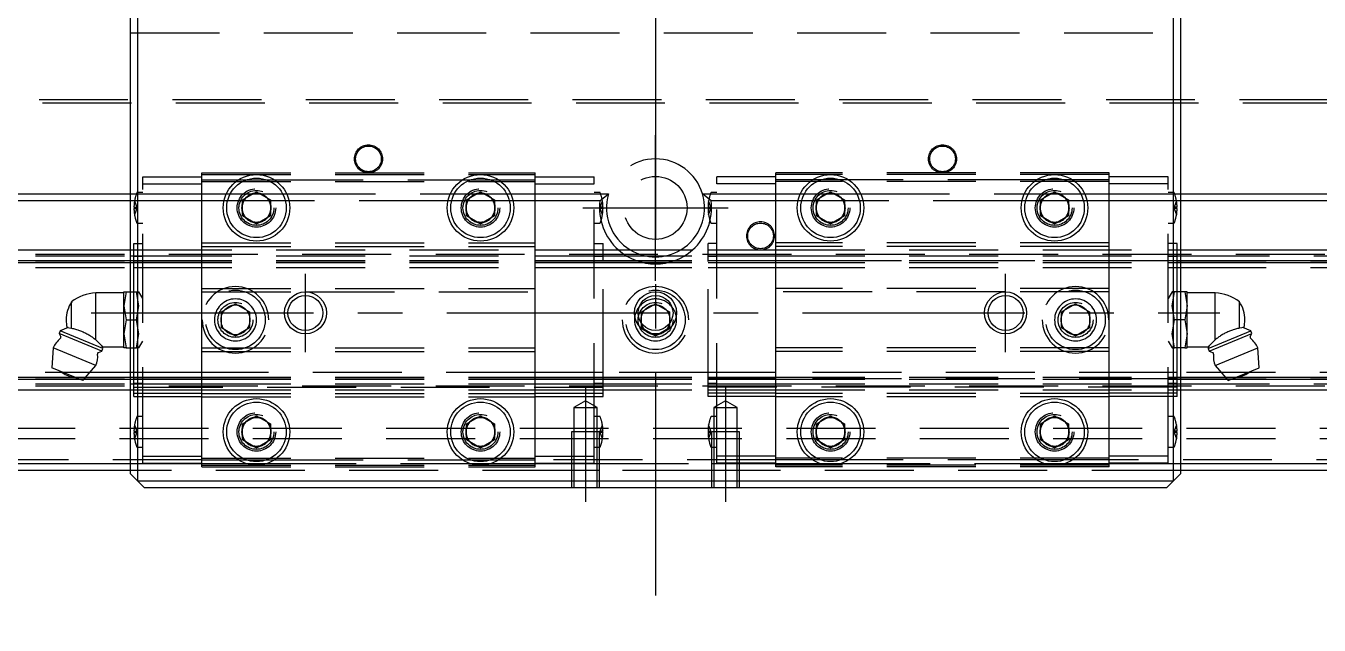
# Model space of a CAD drawing. Extents: x -20 to 822, y -346 to 120.
# Drawn here: x 170.1 to 354.8, y -119.6 to -34 of the extents above; entities that cross this region are included whole.
import ezdxf

# ---------------------------------------------------------------- set-up
doc = ezdxf.new("R2010")
doc.units = 0
doc.linetypes.add('CENTER', pattern=[50.8, 31.75, -6.35, 6.35, -6.35])
doc.linetypes.add('DASHED', pattern=[19.05, 12.7, -6.35])
doc.layers.get('0').update_dxf_attribs({"linetype": 'CONTINUOUS'})
doc.layers.add('CENTER', color=1, linetype='CENTER')

msp = doc.modelspace()

# ---------------------------------------------------------------- linework, layer by layer
at = {"color": 7, "linetype": 'CONTINUOUS'}
for p, q in [((185, -98), (185, 98)), ((186, 99), (186, -99)), ((334, -99), (334, 99)), ((335, 98), (335, -98)), ((146.71, -58), (185, -58)), ((185, -59), (147.94, -59)), ((201, -58.85), (203, -57.69)), ((201, -61.15), (201, -58.85)), ((203, -57.69), (205, -58.85)), ((205, -58.85), (205, -61.15)), ((233, -58.85), (235, -57.69)), ((233, -61.15), (233, -58.85)), ((235, -57.69), (237, -58.85)), ((237, -58.85), (237, -61.15)), ((283, -58.85), (285, -57.69)), ((283, -61.15), (283, -58.85)), ((285, -57.69), (287, -58.85)), ((287, -58.85), (287, -61.15)), ((315, -58.85), (317, -57.69)), ((315, -61.15), (315, -58.85)), ((317, -57.69), (319, -58.85)), ((319, -58.85), (319, -61.15)), ((335, -58), (373.29, -58)), ((372.06, -59), (335, -59)), ((203, -62.31), (201, -61.15)), ((205, -61.15), (203, -62.31)), ((235, -62.31), (233, -61.15)), ((237, -61.15), (235, -62.31)), ((285, -62.31), (283, -61.15)), ((287, -61.15), (285, -62.31)), ((317, -62.31), (315, -61.15)), ((319, -61.15), (317, -62.31)), ((0, -66), (185, -66)), ((335, -66), (520, -66)), ((0, -67.52), (185, -67.52)), ((0, -67.8), (185, -67.8)), ((335, -67.52), (520, -67.52)), ((335, -67.8), (520, -67.8)), ((184.04, -74), (184.04, -72)), ((184.04, -72), (184.4, -72)), ((184.4, -72), (184.04, -74)), ((184.4, -72), (185, -72)), ((335.6, -72), (335, -72)), ((335.96, -72), (335.6, -72)), ((335.6, -72), (335.96, -74)), ((335.96, -74), (335.96, -72)), ((176.6, -77.18), (176.6, -73.4)), ((184.04, -72.15), (180.04, -72.15)), ((180.04, -78.83), (180.04, -72.15)), ((339.96, -72.15), (335.96, -72.15)), ((339.96, -78.83), (339.96, -72.15)), ((343.4, -77.18), (343.4, -73.4)), ((184.04, -74), (184.4, -76)), ((184.04, -78), (184.04, -74)), ((335.96, -74), (335.6, -76)), ((335.96, -78), (335.96, -74)), ((174.98, -77.56), (174.83, -77.93)), ((176.1, -77.09), (174.98, -77.56)), ((181.08, -80.08), (174.98, -77.56)), ((175.94, -77.07), (176.6, -77.18)), ((176.6, -77.18), (176.73, -77.21)), ((176.73, -77.21), (176.87, -77.24)), ((176.87, -77.24), (177.02, -77.28)), ((177.02, -77.28), (177.16, -77.32)), ((177.16, -77.32), (177.31, -77.36)), ((177.31, -77.36), (177.47, -77.41)), ((177.47, -77.41), (177.59, -77.46)), ((177.59, -77.46), (177.73, -77.5)), ((177.73, -77.5), (177.86, -77.55)), ((177.86, -77.55), (177.99, -77.61)), ((184.4, -76), (184.04, -78)), ((184.4, -76), (185, -76)), ((335.6, -76), (335, -76)), ((335.6, -76), (335.96, -78)), ((338.92, -80.08), (345.02, -77.56)), ((342.14, -77.55), (342, -77.61)), ((342.27, -77.5), (342.14, -77.55)), ((342.4, -77.46), (342.27, -77.5)), ((342.53, -77.41), (342.4, -77.46)), ((342.68, -77.36), (342.53, -77.41)), ((342.83, -77.32), (342.68, -77.36)), ((342.98, -77.28), (342.83, -77.32)), ((343.12, -77.24), (342.98, -77.28)), ((343.26, -77.21), (343.12, -77.24)), ((343.4, -77.18), (343.26, -77.21)), ((344.06, -77.07), (343.4, -77.18)), ((345.02, -77.56), (343.9, -77.09)), ((345.17, -77.93), (345.02, -77.56)), ((174.83, -77.93), (175.04, -78.44)), ((180.93, -80.45), (174.83, -77.93)), ((177.99, -77.61), (178.12, -77.66)), ((178.12, -77.66), (178.26, -77.72)), ((178.26, -77.72), (178.39, -77.78)), ((178.39, -77.78), (178.52, -77.84)), ((178.52, -77.84), (178.65, -77.91)), ((178.65, -77.91), (178.78, -77.98)), ((178.78, -77.98), (178.91, -78.05)), ((178.91, -78.05), (179.04, -78.12)), ((179.04, -78.12), (179.16, -78.2)), ((179.16, -78.2), (179.28, -78.27)), ((179.28, -78.27), (179.4, -78.35)), ((179.4, -78.35), (179.52, -78.43)), ((179.52, -78.43), (179.63, -78.51)), ((179.63, -78.51), (179.74, -78.59)), ((179.74, -78.59), (179.84, -78.67)), ((179.84, -78.67), (179.95, -78.75)), ((179.95, -78.75), (180.04, -78.83)), ((180.04, -78.83), (181.08, -79.85)), ((184.04, -80), (184.04, -78)), ((184.04, -78), (184.4, -80)), ((335.96, -78), (335.6, -80)), ((335.96, -80), (335.96, -78)), ((339.96, -78.83), (338.92, -79.85)), ((339.07, -80.45), (345.17, -77.93)), ((340.05, -78.75), (339.96, -78.83)), ((340.16, -78.67), (340.05, -78.75)), ((340.26, -78.59), (340.16, -78.67)), ((340.37, -78.51), (340.26, -78.59)), ((340.48, -78.43), (340.37, -78.51)), ((340.6, -78.35), (340.48, -78.43)), ((340.72, -78.27), (340.6, -78.35)), ((340.84, -78.2), (340.72, -78.27)), ((340.96, -78.12), (340.84, -78.2)), ((341.09, -78.05), (340.96, -78.12)), ((341.21, -77.98), (341.09, -78.05)), ((341.34, -77.91), (341.21, -77.98)), ((341.48, -77.85), (341.34, -77.91)), ((341.61, -77.78), (341.48, -77.85)), ((341.74, -77.72), (341.61, -77.78)), ((341.87, -77.66), (341.74, -77.72)), ((342, -77.61), (341.87, -77.66)), ((344.96, -78.44), (345.17, -77.93)), ((173.97, -80), (173.77, -82.84)), ((180.07, -82.53), (173.97, -80)), ((180.42, -80.66), (180.93, -80.45)), ((181.08, -80.08), (180.9, -79.64)), ((180.93, -80.45), (181.08, -80.08)), ((181.08, -79.85), (184.04, -79.85)), ((184.4, -80), (184.04, -80)), ((184.4, -80), (185, -80)), ((335.6, -80), (335, -80)), ((335.6, -80), (335.96, -80)), ((335.96, -79.85), (338.92, -79.85)), ((339.1, -79.64), (338.92, -80.08)), ((338.92, -80.08), (339.07, -80.45)), ((339.07, -80.45), (339.58, -80.66)), ((339.93, -82.53), (346.03, -80)), ((346.23, -82.84), (346.03, -80)), ((178.2, -84.68), (173.77, -82.84)), ((178.2, -84.68), (180.07, -82.53)), ((339.93, -82.53), (341.8, -84.68)), ((341.8, -84.68), (346.23, -82.84)), ((0, -84.2), (177.05, -84.2)), ((0, -84.48), (177.73, -84.48)), ((178.37, -84.48), (185, -84.48)), ((178.62, -84.2), (185, -84.2)), ((335, -84.2), (341.38, -84.2)), ((335, -84.48), (341.63, -84.48)), ((342.27, -84.48), (520, -84.48)), ((342.95, -84.2), (520, -84.2)), ((0, -86), (185, -86)), ((335, -86), (520, -86)), ((201, -90.85), (203, -89.69)), ((203, -89.69), (205, -90.85)), ((233, -90.85), (235, -89.69)), ((235, -89.69), (237, -90.85)), ((283, -90.85), (285, -89.69)), ((285, -89.69), (287, -90.85)), ((315, -90.85), (317, -89.69)), ((317, -89.69), (319, -90.85)), ((201, -93.15), (201, -90.85)), ((205, -90.85), (205, -93.15)), ((233, -93.15), (233, -90.85)), ((237, -90.85), (237, -93.15)), ((283, -93.15), (283, -90.85)), ((287, -90.85), (287, -93.15)), ((315, -93.15), (315, -90.85)), ((319, -90.85), (319, -93.15)), ((203, -94.31), (201, -93.15)), ((205, -93.15), (203, -94.31)), ((235, -94.31), (233, -93.15)), ((237, -93.15), (235, -94.31)), ((285, -94.31), (283, -93.15)), ((287, -93.15), (285, -94.31)), ((317, -94.31), (315, -93.15)), ((319, -93.15), (317, -94.31)), ((1, -96.5), (185, -96.5)), ((185, -97.5), (2, -97.5)), ((335, -96.5), (519, -96.5)), ((518, -97.5), (335, -97.5)), ((186, -99), (185, -98)), ((187, -100), (186, -99)), ((186, -99), (334, -99)), ((334, -99), (333, -100)), ((335, -98), (334, -99)), ((333, -100), (187, -100))]:
    msp.add_line(p, q, dxfattribs=at)
at = {"color": 3, "linetype": 'DASHED'}
for p, q in [((185, -35), (335, -35)), ((0.5, -44.5), (519.5, -44.5)), ((1, -45), (519, -45)), ((195.2, -55), (242.8, -55)), ((195.2, -56), (195.2, -55)), ((195.2, -55.25), (242.8, -55.25)), ((242.8, -56), (242.8, -55)), ((277.2, -56), (277.2, -55)), ((324.8, -55), (277.2, -55)), ((324.8, -55.25), (277.2, -55.25)), ((324.8, -56), (324.8, -55)), ((186.77, -55.55), (195.2, -55.55)), ((186.77, -56.55), (186.77, -55.55)), ((186.77, -95.45), (186.77, -56.55)), ((186.77, -56.55), (195.2, -56.55)), ((195.2, -56), (200.44, -56)), ((195.2, -65), (195.2, -56)), ((195.2, -56.25), (242.8, -56.25)), ((200.44, -56), (201.56, -56)), ((201.56, -56), (204.44, -56)), ((204.44, -56), (205.56, -56)), ((205.56, -56), (232.44, -56)), ((232.44, -56), (233.56, -56)), ((233.56, -56), (236.44, -56)), ((236.44, -56), (237.56, -56)), ((237.56, -56), (242.8, -56)), ((242.8, -55.55), (251.23, -55.55)), ((242.8, -65), (242.8, -56)), ((242.8, -56.55), (251.23, -56.55)), ((251.23, -56.55), (251.23, -55.55)), ((251.23, -92), (251.23, -56.55)), ((268.77, -56.55), (268.77, -55.55)), ((277.2, -55.55), (268.77, -55.55)), ((268.77, -92), (268.77, -56.55)), ((277.2, -56.55), (268.77, -56.55)), ((277.2, -65), (277.2, -56)), ((282.44, -56), (277.2, -56)), ((324.8, -56.25), (277.2, -56.25)), ((283.56, -56), (282.44, -56)), ((286.44, -56), (283.56, -56)), ((287.56, -56), (286.44, -56)), ((314.44, -56), (287.56, -56)), ((315.56, -56), (314.44, -56)), ((318.44, -56), (315.56, -56)), ((319.56, -56), (318.44, -56)), ((324.8, -56), (319.56, -56)), ((333.23, -55.55), (324.8, -55.55)), ((324.8, -65), (324.8, -56)), ((333.23, -56.55), (324.8, -56.55)), ((333.23, -56.55), (333.23, -55.55)), ((333.23, -95.45), (333.23, -56.55)), ((185, -58), (185.84, -58)), ((185.58, -59), (185, -59)), ((185.58, -59), (185.9, -59.9)), ((186.77, -59), (185.58, -59)), ((185.84, -58), (186.77, -58)), ((186.77, -57.8), (185.99, -57.8)), ((186.77, -58), (195.2, -58)), ((195.2, -59), (186.77, -59)), ((195.2, -58), (198.69, -58)), ((198.36, -59), (195.2, -59)), ((198.87, -59), (198.36, -59)), ((198.69, -58), (199.25, -58)), ((200.44, -59), (198.87, -59)), ((199.25, -58), (201.11, -58)), ((200.71, -59), (200.44, -59)), ((201, -59), (200.71, -59)), ((201.15, -59), (201, -59)), ((201.11, -58), (201.5, -58)), ((201.2, -59), (201.15, -59)), ((204.8, -59), (201.2, -59)), ((201.5, -58), (202.36, -58)), ((202.36, -58), (202.46, -58)), ((202.46, -58), (202.5, -58)), ((202.5, -58), (203.5, -58)), ((203.5, -58), (203.54, -58)), ((203.54, -58), (203.64, -58)), ((203.64, -58), (204.5, -58)), ((204.5, -58), (204.89, -58)), ((204.85, -59), (204.8, -59)), ((205, -59), (204.85, -59)), ((204.89, -58), (206.75, -58)), ((205.29, -59), (205, -59)), ((205.56, -59), (205.29, -59)), ((207.13, -59), (205.56, -59)), ((206.75, -58), (207.31, -58)), ((207.64, -59), (207.13, -59)), ((207.31, -58), (230.69, -58)), ((230.36, -59), (207.64, -59)), ((230.87, -59), (230.36, -59)), ((230.69, -58), (231.25, -58)), ((232.44, -59), (230.87, -59)), ((231.25, -58), (233.11, -58)), ((232.71, -59), (232.44, -59)), ((233, -59), (232.71, -59)), ((233.15, -59), (233, -59)), ((233.11, -58), (233.5, -58)), ((233.2, -59), (233.15, -59)), ((236.8, -59), (233.2, -59)), ((233.5, -58), (234.36, -58)), ((234.36, -58), (234.46, -58)), ((234.46, -58), (234.5, -58)), ((234.5, -58), (235.5, -58)), ((235.5, -58), (235.54, -58)), ((235.54, -58), (235.64, -58)), ((235.64, -58), (236.5, -58)), ((236.5, -58), (236.89, -58)), ((236.85, -59), (236.8, -59)), ((237, -59), (236.85, -59)), ((236.89, -58), (238.75, -58)), ((237.29, -59), (237, -59)), ((237.56, -59), (237.29, -59)), ((239.13, -59), (237.56, -59)), ((238.75, -58), (239.31, -58)), ((239.64, -59), (239.13, -59)), ((239.31, -58), (242.8, -58)), ((242.8, -59), (239.64, -59)), ((242.8, -58), (253.29, -58)), ((252.06, -59), (242.8, -59)), ((252.01, -57.8), (251.23, -57.8)), ((252.06, -59), (253.29, -58)), ((252.1, -59.9), (252.42, -59)), ((266.71, -58), (277.2, -58)), ((267.94, -59), (266.71, -58)), ((267.9, -59.9), (267.58, -59)), ((277.2, -59), (267.94, -59)), ((268.77, -57.8), (267.99, -57.8)), ((277.2, -58), (280.69, -58)), ((280.36, -59), (277.2, -59)), ((280.87, -59), (280.36, -59)), ((280.69, -58), (281.25, -58)), ((282.44, -59), (280.87, -59)), ((281.25, -58), (283.11, -58)), ((282.71, -59), (282.44, -59)), ((283, -59), (282.71, -59)), ((283.15, -59), (283, -59)), ((283.11, -58), (283.5, -58)), ((283.2, -59), (283.15, -59)), ((286.8, -59), (283.2, -59)), ((283.5, -58), (284.36, -58)), ((284.36, -58), (284.46, -58)), ((284.46, -58), (284.5, -58)), ((284.5, -58), (285.5, -58)), ((285.5, -58), (285.54, -58)), ((285.54, -58), (285.64, -58)), ((285.64, -58), (286.5, -58)), ((286.5, -58), (286.89, -58)), ((286.85, -59), (286.8, -59)), ((287, -59), (286.85, -59)), ((286.89, -58), (288.75, -58)), ((287.29, -59), (287, -59)), ((287.56, -59), (287.29, -59)), ((289.13, -59), (287.56, -59)), ((288.75, -58), (289.31, -58)), ((289.64, -59), (289.13, -59)), ((289.31, -58), (312.69, -58)), ((312.36, -59), (289.64, -59)), ((312.87, -59), (312.36, -59)), ((312.69, -58), (313.25, -58)), ((314.44, -59), (312.87, -59)), ((313.25, -58), (315.11, -58)), ((314.71, -59), (314.44, -59)), ((315, -59), (314.71, -59)), ((315.15, -59), (315, -59)), ((315.11, -58), (315.5, -58)), ((315.2, -59), (315.15, -59)), ((318.8, -59), (315.2, -59)), ((315.5, -58), (316.36, -58)), ((316.36, -58), (316.46, -58)), ((316.46, -58), (316.5, -58)), ((316.5, -58), (317.5, -58)), ((317.5, -58), (317.54, -58)), ((317.54, -58), (317.64, -58)), ((317.64, -58), (318.5, -58)), ((318.5, -58), (318.89, -58)), ((318.85, -59), (318.8, -59)), ((319, -59), (318.85, -59)), ((318.89, -58), (320.75, -58)), ((319.29, -59), (319, -59)), ((319.56, -59), (319.29, -59)), ((321.13, -59), (319.56, -59)), ((320.75, -58), (321.31, -58)), ((321.64, -59), (321.13, -59)), ((321.31, -58), (333.23, -58)), ((333.23, -59), (321.64, -59)), ((334.01, -57.8), (333.23, -57.8)), ((333.23, -58), (334.16, -58)), ((334.42, -59), (333.23, -59)), ((334.42, -59), (334.1, -59.9)), ((334.16, -58), (335, -58)), ((335, -59), (334.42, -59)), ((185.5, -59.9), (185.58, -59.9)), ((185.58, -60.1), (185.5, -60.1)), ((185.58, -59.9), (185.9, -59.9)), ((185.58, -59.9), (185.58, -60.1)), ((185.9, -60.1), (185.58, -61)), ((185.58, -60.1), (185.9, -60.1)), ((185.9, -59.9), (185.94, -60)), ((185.9, -60.1), (185.94, -60)), ((200.5, -60), (200.53, -59.59)), ((232.5, -60), (232.53, -59.59)), ((252.1, -59.9), (252.06, -60)), ((252.1, -60.1), (252.06, -60)), ((252.42, -59.9), (252.1, -59.9)), ((252.42, -61), (252.1, -60.1)), ((252.42, -60.1), (252.1, -60.1)), ((252.42, -60.1), (252.42, -59.9)), ((252.42, -59.9), (252.5, -59.9)), ((252.5, -60.1), (252.42, -60.1)), ((267.58, -59.9), (267.5, -59.9)), ((267.5, -60.1), (267.58, -60.1)), ((267.58, -59.9), (267.9, -59.9)), ((267.58, -60.1), (267.58, -59.9)), ((267.58, -61), (267.9, -60.1)), ((267.58, -60.1), (267.9, -60.1)), ((267.9, -59.9), (267.94, -60)), ((267.9, -60.1), (267.94, -60)), ((282.5, -60), (282.53, -59.59)), ((314.5, -60), (314.53, -59.59)), ((334.1, -59.9), (334.06, -60)), ((334.1, -60.1), (334.06, -60)), ((334.42, -59.9), (334.1, -59.9)), ((334.1, -60.1), (334.42, -61)), ((334.42, -60.1), (334.1, -60.1)), ((334.5, -59.9), (334.42, -59.9)), ((334.42, -59.9), (334.42, -60.1)), ((334.42, -60.1), (334.5, -60.1)), ((185.99, -62.2), (186.77, -62.2)), ((251.23, -62.2), (252.01, -62.2)), ((267.99, -62.2), (268.77, -62.2)), ((333.23, -62.2), (334.01, -62.2)), ((185, -66), (185.5, -66)), ((185.5, -65.07), (186.77, -65.07)), ((185.5, -67.67), (185.5, -65.07)), ((185.5, -65.08), (186.77, -65.08)), ((185.5, -66), (186.77, -66)), ((186.77, -66), (242.8, -66)), ((195.2, -65.5), (195.2, -65)), ((195.2, -65), (242.8, -65)), ((195.2, -71.5), (195.2, -65.5)), ((195.2, -65.5), (242.8, -65.5)), ((242.8, -65.5), (242.8, -65)), ((242.8, -71.5), (242.8, -65.5)), ((242.8, -66), (252.5, -66)), ((251.23, -65.07), (252.5, -65.07)), ((251.23, -65.08), (252.5, -65.08)), ((252.5, -67.67), (252.5, -65.07)), ((252.5, -66), (267.5, -66)), ((268.77, -65.07), (267.5, -65.07)), ((267.5, -67.67), (267.5, -65.07)), ((268.77, -65.08), (267.5, -65.08)), ((267.5, -66), (277.2, -66)), ((277.2, -65.5), (277.2, -65)), ((324.8, -65), (277.2, -65)), ((277.2, -71.5), (277.2, -65.5)), ((324.8, -65.5), (277.2, -65.5)), ((277.2, -66), (333.23, -66)), ((324.8, -65.5), (324.8, -65)), ((324.8, -71.5), (324.8, -65.5)), ((334.5, -65.07), (333.23, -65.07)), ((334.5, -65.08), (333.23, -65.08)), ((333.23, -66), (334.5, -66)), ((334.5, -67.67), (334.5, -65.07)), ((334.5, -66), (335, -66)), ((0, -66.6), (520, -66.6)), ((0, -66.85), (185, -66.85)), ((0, -67.58), (185.5, -67.58)), ((185, -66.85), (185.5, -66.85)), ((185, -67.52), (185.5, -67.52)), ((185, -67.8), (185.5, -67.8)), ((185.5, -66.85), (186.77, -66.85)), ((185.5, -66.92), (186.77, -66.92)), ((185.5, -67.52), (186.77, -67.52)), ((185.5, -67.58), (186.77, -67.58)), ((185.5, -72), (185.5, -67.67)), ((185.5, -67.8), (186.77, -67.8)), ((186.77, -66.85), (242.8, -66.85)), ((186.77, -67.52), (242.8, -67.52)), ((186.77, -67.58), (242.8, -67.58)), ((186.77, -67.8), (242.8, -67.8)), ((242.8, -66.85), (252.5, -66.85)), ((242.8, -67.52), (252.5, -67.52)), ((242.8, -67.58), (252.5, -67.58)), ((242.8, -67.8), (252.5, -67.8)), ((251.23, -66.92), (252.5, -66.92)), ((252.5, -66.85), (267.5, -66.85)), ((252.5, -67.52), (267.5, -67.52)), ((252.5, -67.58), (267.5, -67.58)), ((252.5, -84.33), (252.5, -67.67)), ((252.5, -67.8), (267.5, -67.8)), ((267.5, -66.85), (277.2, -66.85)), ((267.5, -66.92), (268.77, -66.92)), ((267.5, -67.52), (277.2, -67.52)), ((277.2, -67.58), (267.5, -67.58)), ((267.5, -84.33), (267.5, -67.67)), ((267.5, -67.8), (277.2, -67.8)), ((277.2, -66.85), (333.23, -66.85)), ((277.2, -67.52), (333.23, -67.52)), ((333.23, -67.58), (277.2, -67.58)), ((277.2, -67.8), (333.23, -67.8)), ((333.23, -66.85), (334.5, -66.85)), ((333.23, -66.92), (334.5, -66.92)), ((333.23, -67.52), (334.5, -67.52)), ((334.5, -67.58), (333.23, -67.58)), ((333.23, -67.8), (334.5, -67.8)), ((334.5, -66.85), (335, -66.85)), ((334.5, -67.52), (335, -67.52)), ((334.5, -67.58), (520, -67.58)), ((334.5, -72), (334.5, -67.67)), ((334.5, -67.8), (335, -67.8)), ((335, -66.85), (520, -66.85)), ((0, -68.5), (185.5, -68.5)), ((185.5, -68.5), (186.77, -68.5)), ((186.77, -68.5), (242.8, -68.5)), ((242.8, -68.5), (252.5, -68.5)), ((252.5, -68.5), (267.5, -68.5)), ((267.5, -68.5), (277.2, -68.5)), ((277.2, -68.5), (333.23, -68.5)), ((333.23, -68.5), (334.5, -68.5)), ((334.5, -68.5), (520, -68.5)), ((185, -72), (185.87, -72)), ((185.5, -80), (185.5, -72)), ((185.87, -72), (186.22, -72)), ((186.22, -74), (185.87, -72)), ((186.77, -72.94), (186.22, -72)), ((195.2, -71.5), (242.8, -71.5)), ((195.2, -72), (195.2, -71.5)), ((195.2, -80), (195.2, -72)), ((195.2, -72), (210, -72)), ((210, -72), (242.8, -72)), ((242.8, -72), (242.8, -71.5)), ((242.8, -80), (242.8, -72)), ((277.2, -72), (277.2, -71.5)), ((324.8, -71.5), (277.2, -71.5)), ((277.2, -80), (277.2, -72)), ((310, -72), (277.2, -72)), ((324.8, -72), (310, -72)), ((324.8, -72), (324.8, -71.5)), ((324.8, -80), (324.8, -72)), ((333.78, -72), (333.23, -72.94)), ((334.13, -72), (333.78, -72)), ((333.78, -74), (334.13, -72)), ((335, -72), (334.13, -72)), ((334.5, -80), (334.5, -72)), ((198, -74.85), (200, -73.69)), ((200, -73.69), (202, -74.85)), ((258, -74.85), (260, -73.69)), ((260, -73.69), (262, -74.85)), ((318, -74.85), (320, -73.69)), ((320, -73.69), (322, -74.85)), ((185.87, -76), (186.22, -74)), ((197.5, -76), (197.53, -75.59)), ((198, -77.15), (198, -74.85)), ((202, -74.85), (202, -77.15)), ((257.5, -76), (257.53, -75.59)), ((258, -76.5), (258, -74.85)), ((262, -74.85), (262, -76.5)), ((317.5, -76), (317.53, -75.59)), ((318, -77.15), (318, -74.85)), ((322, -74.85), (322, -77.15)), ((334.13, -76), (333.78, -74)), ((185, -76), (185.87, -76)), ((186.22, -78), (185.87, -76)), ((200, -78.31), (198, -77.15)), ((202, -77.15), (200, -78.31)), ((258, -77.15), (258, -76.5)), ((260, -78.31), (258, -77.15)), ((262, -77.15), (260, -78.31)), ((262, -76.5), (262, -77.15)), ((320, -78.31), (318, -77.15)), ((322, -77.15), (320, -78.31)), ((333.78, -78), (334.13, -76)), ((335, -76), (334.13, -76)), ((185.87, -80), (186.22, -78)), ((186.22, -80), (186.77, -79.06)), ((333.23, -79.06), (333.78, -80)), ((334.13, -80), (333.78, -78)), ((185, -80), (185.87, -80)), ((185.5, -84.33), (185.5, -80)), ((186.22, -80), (185.87, -80)), ((195.2, -80.5), (195.2, -80)), ((195.2, -80), (242.8, -80)), ((195.2, -86.5), (195.2, -80.5)), ((195.2, -80.5), (242.8, -80.5)), ((242.8, -80.5), (242.8, -80)), ((242.8, -86.5), (242.8, -80.5)), ((277.2, -80.5), (277.2, -80)), ((324.8, -80), (277.2, -80)), ((277.2, -86.5), (277.2, -80.5)), ((324.8, -80.5), (277.2, -80.5)), ((324.8, -80.5), (324.8, -80)), ((324.8, -86.5), (324.8, -80.5)), ((333.78, -80), (334.13, -80)), ((335, -80), (334.13, -80)), ((334.5, -84.33), (334.5, -80)), ((185.5, -83.5), (0, -83.5)), ((0, -84.42), (185.5, -84.42)), ((177.05, -84.2), (178.62, -84.2)), ((177.73, -84.48), (178.37, -84.48)), ((185, -84.2), (185.5, -84.2)), ((185, -84.48), (185.5, -84.48)), ((186.77, -83.5), (185.5, -83.5)), ((185.5, -84.2), (186.77, -84.2)), ((185.5, -86.93), (185.5, -84.33)), ((185.5, -84.42), (186.77, -84.42)), ((185.5, -84.48), (186.77, -84.48)), ((195.2, -83.5), (186.77, -83.5)), ((186.77, -84.2), (195.2, -84.2)), ((186.77, -84.42), (195.2, -84.42)), ((186.77, -84.48), (195.2, -84.48)), ((242.8, -83.5), (195.2, -83.5)), ((195.2, -84.2), (242.8, -84.2)), ((195.2, -84.42), (242.8, -84.42)), ((195.2, -84.48), (242.8, -84.48)), ((252.5, -83.5), (242.8, -83.5)), ((242.8, -84.2), (252.5, -84.2)), ((242.8, -84.42), (252.5, -84.42)), ((242.8, -84.48), (252.5, -84.48)), ((267.5, -83.5), (252.5, -83.5)), ((252.5, -84.2), (267.5, -84.2)), ((252.5, -86.93), (252.5, -84.33)), ((252.5, -84.42), (267.5, -84.42)), ((252.5, -84.48), (267.5, -84.48)), ((277.2, -83.5), (267.5, -83.5)), ((267.5, -84.2), (277.2, -84.2)), ((267.5, -86.93), (267.5, -84.33)), ((277.2, -84.42), (267.5, -84.42)), ((267.5, -84.48), (277.2, -84.48)), ((333.23, -83.5), (277.2, -83.5)), ((277.2, -84.2), (333.23, -84.2)), ((333.23, -84.42), (277.2, -84.42)), ((277.2, -84.48), (333.23, -84.48)), ((334.5, -83.5), (333.23, -83.5)), ((333.23, -84.2), (334.5, -84.2)), ((334.5, -84.42), (333.23, -84.42)), ((333.23, -84.48), (334.5, -84.48)), ((520, -83.5), (334.5, -83.5)), ((334.5, -84.2), (335, -84.2)), ((334.5, -86.93), (334.5, -84.33)), ((334.5, -84.42), (520, -84.42)), ((334.5, -84.48), (335, -84.48)), ((341.38, -84.2), (342.95, -84.2)), ((341.63, -84.48), (342.27, -84.48)), ((0, -85.15), (185, -85.15)), ((0, -85.4), (520, -85.4)), ((185, -85.15), (185.5, -85.15)), ((185, -86), (185.5, -86)), ((186.77, -85.08), (185.5, -85.08)), ((185.5, -85.15), (186.77, -85.15)), ((185.5, -85.6), (252.5, -85.6)), ((185.5, -86), (186.77, -86)), ((185.5, -86.46), (186.77, -86.46)), ((186.77, -85.15), (195.2, -85.15)), ((186.77, -86), (195.2, -86)), ((186.77, -86.46), (195.2, -86.46)), ((195.2, -85.15), (242.8, -85.15)), ((195.2, -86), (242.8, -86)), ((195.2, -87), (195.2, -86.5)), ((195.2, -86.5), (242.8, -86.5)), ((242.8, -85.15), (252.5, -85.15)), ((242.8, -86), (252.5, -86)), ((242.8, -86.46), (251.23, -86.46)), ((242.8, -87), (242.8, -86.5)), ((252.5, -85.08), (251.23, -85.08)), ((251.23, -86.46), (252.5, -86.46)), ((252.5, -85.15), (267.5, -85.15)), ((252.5, -86), (267.5, -86)), ((268.77, -85.08), (267.5, -85.08)), ((267.5, -85.15), (277.2, -85.15)), ((334.5, -85.6), (267.5, -85.6)), ((267.5, -86), (277.2, -86)), ((268.77, -86.46), (267.5, -86.46)), ((277.2, -86.46), (268.77, -86.46)), ((277.2, -85.15), (333.23, -85.15)), ((277.2, -86), (333.23, -86)), ((277.2, -87), (277.2, -86.5)), ((324.8, -86.5), (277.2, -86.5)), ((333.23, -86.46), (324.8, -86.46)), ((324.8, -87), (324.8, -86.5)), ((334.5, -85.08), (333.23, -85.08)), ((333.23, -85.15), (334.5, -85.15)), ((333.23, -86), (334.5, -86)), ((334.5, -86.46), (333.23, -86.46)), ((334.5, -85.15), (335, -85.15)), ((334.5, -86), (335, -86)), ((335, -85.15), (520, -85.15)), ((185.5, -86.92), (186.77, -86.92)), ((185.5, -86.93), (186.77, -86.93)), ((186.77, -86.93), (195.2, -86.93)), ((195.2, -87), (242.8, -87)), ((195.2, -96), (195.2, -87)), ((242.8, -86.93), (251.23, -86.93)), ((242.8, -96), (242.8, -87)), ((250, -87.55), (248.35, -88.5)), ((248.35, -88.5), (248.35, -92)), ((248.35, -88.5), (251.65, -88.5)), ((251.65, -88.5), (250, -87.55)), ((251.23, -86.92), (252.5, -86.92)), ((251.23, -86.93), (252.5, -86.93)), ((251.65, -92), (251.65, -88.5)), ((268.77, -86.92), (267.5, -86.92)), ((268.77, -86.93), (267.5, -86.93)), ((270, -87.55), (268.35, -88.5)), ((268.35, -88.5), (268.35, -92)), ((268.35, -88.5), (271.65, -88.5)), ((277.2, -86.93), (268.77, -86.93)), ((271.65, -88.5), (270, -87.55)), ((271.65, -92), (271.65, -88.5)), ((277.2, -96), (277.2, -87)), ((324.8, -87), (277.2, -87)), ((333.23, -86.93), (324.8, -86.93)), ((324.8, -96), (324.8, -87)), ((334.5, -86.92), (333.23, -86.92)), ((334.5, -86.93), (333.23, -86.93)), ((186.77, -89.8), (185.99, -89.8)), ((252.01, -89.8), (251.23, -89.8)), ((268.77, -89.8), (267.99, -89.8)), ((334.01, -89.8), (333.23, -89.8)), ((520, -91.5), (0, -91.5)), ((185.5, -91.9), (185.58, -91.9)), ((185.58, -92.1), (185.5, -92.1)), ((185.58, -91), (185.9, -91.9)), ((185.58, -91.9), (185.9, -91.9)), ((185.58, -91.9), (185.58, -92.1)), ((185.9, -92.1), (185.58, -93)), ((185.58, -92.1), (185.9, -92.1)), ((185.9, -91.9), (185.94, -92)), ((185.9, -92.1), (185.94, -92)), ((200.5, -92), (200.53, -91.59)), ((232.5, -92), (232.53, -91.59)), ((248, -92), (248, -100)), ((252, -92), (248, -92)), ((248.35, -92), (248.35, -100)), ((251.23, -95.45), (251.23, -92)), ((251.65, -100), (251.65, -92)), ((252, -100), (252, -92)), ((252.1, -91.9), (252.06, -92)), ((252.1, -92.1), (252.06, -92)), ((252.1, -91.9), (252.42, -91)), ((252.42, -91.9), (252.1, -91.9)), ((252.42, -93), (252.1, -92.1)), ((252.42, -92.1), (252.1, -92.1)), ((252.42, -92.1), (252.42, -91.9)), ((252.42, -91.9), (252.5, -91.9)), ((252.5, -92.1), (252.42, -92.1)), ((267.58, -91.9), (267.5, -91.9)), ((267.5, -92.1), (267.58, -92.1)), ((267.9, -91.9), (267.58, -91)), ((267.58, -91.9), (267.9, -91.9)), ((267.58, -92.1), (267.58, -91.9)), ((267.58, -93), (267.9, -92.1)), ((267.58, -92.1), (267.9, -92.1)), ((267.9, -91.9), (267.94, -92)), ((267.9, -92.1), (267.94, -92)), ((268, -92), (268, -100)), ((272, -92), (268, -92)), ((268.35, -92), (268.35, -100)), ((268.77, -95.45), (268.77, -92)), ((271.65, -100), (271.65, -92)), ((272, -100), (272, -92)), ((282.5, -92), (282.53, -91.59)), ((314.5, -92), (314.53, -91.59)), ((334.1, -91.9), (334.06, -92)), ((334.1, -92.1), (334.06, -92)), ((334.42, -91), (334.1, -91.9)), ((334.42, -91.9), (334.1, -91.9)), ((334.1, -92.1), (334.42, -93)), ((334.42, -92.1), (334.1, -92.1)), ((334.5, -91.9), (334.42, -91.9)), ((334.42, -91.9), (334.42, -92.1)), ((334.42, -92.1), (334.5, -92.1)), ((520, -93), (0, -93)), ((185.99, -94.2), (186.77, -94.2)), ((251.23, -94.2), (252, -94.2)), ((252, -94.2), (252.01, -94.2)), ((267.99, -94.2), (268, -94.2)), ((268, -94.2), (268.77, -94.2)), ((333.23, -94.2), (334.01, -94.2)), ((195.2, -96), (0.5, -96)), ((186.77, -95.45), (195.2, -95.45)), ((186.77, -96.45), (186.77, -95.45)), ((195.2, -95.75), (242.8, -95.75)), ((195.2, -96), (200.44, -96)), ((195.2, -97), (195.2, -96)), ((200.44, -96), (201.56, -96)), ((201.56, -96), (204.44, -96)), ((204.44, -96), (205.56, -96)), ((205.56, -96), (232.44, -96)), ((232.44, -96), (233.56, -96)), ((233.56, -96), (236.44, -96)), ((236.44, -96), (237.56, -96)), ((237.56, -96), (242.8, -96)), ((242.8, -95.45), (248, -95.45)), ((242.8, -97), (242.8, -96)), ((277.2, -96), (242.8, -96)), ((248, -95.45), (251.23, -95.45)), ((251.23, -96.45), (251.23, -95.45)), ((272, -95.45), (268.77, -95.45)), ((268.77, -96.45), (268.77, -95.45)), ((277.2, -95.45), (272, -95.45)), ((324.8, -95.75), (277.2, -95.75)), ((277.2, -97), (277.2, -96)), ((282.44, -96), (277.2, -96)), ((283.56, -96), (282.44, -96)), ((286.44, -96), (283.56, -96)), ((287.56, -96), (286.44, -96)), ((314.44, -96), (287.56, -96)), ((315.56, -96), (314.44, -96)), ((318.44, -96), (315.56, -96)), ((319.56, -96), (318.44, -96)), ((324.8, -96), (319.56, -96)), ((333.23, -95.45), (324.8, -95.45)), ((324.8, -97), (324.8, -96)), ((519.5, -96), (324.8, -96)), ((333.23, -96.45), (333.23, -95.45)), ((185, -96.5), (195.2, -96.5)), ((248, -97.5), (185, -97.5)), ((186.77, -96.45), (195.2, -96.45)), ((195.2, -96.5), (201.48, -96.5)), ((195.2, -96.75), (242.8, -96.75)), ((195.2, -97), (242.8, -97)), ((201.48, -96.5), (204.52, -96.5)), ((204.52, -96.5), (233.48, -96.5)), ((233.48, -96.5), (236.52, -96.5)), ((236.52, -96.5), (242.8, -96.5)), ((242.8, -96.45), (248, -96.45)), ((242.8, -96.5), (248, -96.5)), ((248, -96.45), (251.23, -96.45)), ((248, -96.5), (252, -96.5)), ((252, -97.5), (248, -97.5)), ((252, -96.5), (268, -96.5)), ((268, -97.5), (252, -97.5)), ((268, -96.5), (272, -96.5)), ((272, -97.5), (268, -97.5)), ((272, -96.45), (268.77, -96.45)), ((277.2, -96.45), (272, -96.45)), ((272, -96.5), (277.2, -96.5)), ((335, -97.5), (272, -97.5)), ((277.2, -96.5), (283.48, -96.5)), ((324.8, -96.75), (277.2, -96.75)), ((324.8, -97), (277.2, -97)), ((283.48, -96.5), (286.52, -96.5)), ((286.52, -96.5), (315.48, -96.5)), ((315.48, -96.5), (318.52, -96.5)), ((318.52, -96.5), (324.8, -96.5)), ((333.23, -96.45), (324.8, -96.45)), ((324.8, -96.5), (335, -96.5))]:
    msp.add_line(p, q, dxfattribs=at)
for centre, radius in [((219, -53), 2), ((219, -53), 1.83), ((301, -53), 2), ((301, -53), 1.83), ((203, -60), 2.75), ((235, -60), 2.75), ((260, -60), 4.5), ((285, -60), 2.75), ((317, -60), 2.75), ((203, -60), 2.5), ((203, -60), 2.07), ((235, -60), 2.5), ((235, -60), 2.07), ((285, -60), 2.5), ((285, -60), 2.07), ((317, -60), 2.5), ((317, -60), 2.07), ((275, -64), 1.83), ((200, -76), 4.25), ((260, -76), 4.25), ((320, -76), 4.25), ((200, -76), 2.5), ((260, -76), 2.5), ((320, -76), 2.5), ((203, -92), 2.75), ((203, -92), 2.5), ((203, -92), 2.07), ((235, -92), 2.75), ((235, -92), 2.5), ((235, -92), 2.07), ((285, -92), 2.75), ((285, -92), 2.5), ((285, -92), 2.07), ((317, -92), 2.75), ((317, -92), 2.5), ((317, -92), 2.07)]:
    msp.add_circle(centre, radius, dxfattribs=at)
at = {"color": 7, "linetype": 'CONTINUOUS'}
for centre, radius in [((203, -60), 4.75), ((235, -60), 4.75), ((285, -60), 4.75), ((317, -60), 4.75), ((203, -60), 4.25), ((235, -60), 4.25), ((285, -60), 4.25), ((317, -60), 4.25), ((260, -75), 3), ((210, -75), 2.5), ((260, -75), 2.5), ((310, -75), 2.5), ((203, -92), 4.75), ((203, -92), 4.25), ((235, -92), 4.75), ((235, -92), 4.25), ((285, -92), 4.75), ((285, -92), 4.25), ((317, -92), 4.75), ((317, -92), 4.25)]:
    msp.add_circle(centre, radius, dxfattribs=at)
at = {"color": 3, "linetype": 'CONTINUOUS'}
for centre in [(210, -75), (310, -75)]:
    msp.add_circle(centre, 3, dxfattribs=at)
at = {"color": 3, "linetype": 'DASHED'}
for centre, radius, start, end in [((260, -60), 7, 16.6015, 163.3985), ((191.5, -60), 6, 170.4203, 179.0449), ((191.5, -60), 6, 159.1494, 170.4059), ((185.99, -57.9), 0.1, 90, 159.1494), ((203, -60), 2.06, 134.0859, 165.9141), ((203, -60), 2.1, 137.7528, 162.2472), ((203, -60), 2.1, 102.2472, 137.7528), ((203, -60), 2.06, 105.9141, 134.0859), ((203, -60), 2.06, 74.0859, 105.9141), ((203, -60), 2.1, 77.7528, 102.2472), ((203, -60), 2.1, 42.2472, 77.7528), ((203, -60), 2.06, 45.9141, 74.0859), ((203, -60), 2.06, 14.0859, 45.9141), ((203, -60), 2.1, 17.7528, 42.2472), ((235, -60), 2.06, 134.0859, 165.9141), ((235, -60), 2.1, 137.7528, 162.2472), ((235, -60), 2.1, 102.2472, 137.7528), ((235, -60), 2.06, 105.9141, 134.0859), ((235, -60), 2.06, 74.0859, 105.9141), ((235, -60), 2.1, 77.7528, 102.2472), ((235, -60), 2.1, 42.2472, 77.7528), ((235, -60), 2.06, 45.9141, 74.0859), ((235, -60), 2.06, 14.0859, 45.9141), ((235, -60), 2.1, 17.7528, 42.2472), ((260, -60), 8, 172.8192, 228.5904), ((252.01, -57.9), 0.1, 20.8506, 90), ((246.5, -60), 6, 9.5941, 20.8506), ((246.5, -60), 6, 0.9551, 9.5797), ((260, -60), 7, 163.3985, 238.9973), ((260, -60), 7, 301.0027, 16.6015), ((260, -60), 8, 311.4096, 7.1808), ((273.5, -60), 6, 170.4203, 179.0449), ((273.5, -60), 6, 159.1494, 170.4059), ((267.99, -57.9), 0.1, 90, 159.1494), ((285, -60), 2.06, 134.0859, 165.9141), ((285, -60), 2.1, 137.7528, 162.2472), ((285, -60), 2.1, 102.2472, 137.7528), ((285, -60), 2.06, 105.9141, 134.0859), ((285, -60), 2.06, 74.0859, 105.9141), ((285, -60), 2.1, 77.7528, 102.2472), ((285, -60), 2.1, 42.2472, 77.7528), ((285, -60), 2.06, 45.9141, 74.0859), ((285, -60), 2.06, 14.0859, 45.9141), ((285, -60), 2.1, 17.7528, 42.2472), ((317, -60), 2.06, 134.0859, 165.9141), ((317, -60), 2.1, 137.7528, 162.2472), ((317, -60), 2.1, 102.2472, 137.7528), ((317, -60), 2.06, 105.9141, 134.0859), ((317, -60), 2.06, 74.0859, 105.9141), ((317, -60), 2.1, 77.7528, 102.2472), ((317, -60), 2.1, 42.2472, 77.7528), ((317, -60), 2.06, 45.9141, 74.0859), ((317, -60), 2.06, 14.0859, 45.9141), ((317, -60), 2.1, 17.7528, 42.2472), ((334.01, -57.9), 0.1, 20.8506, 90), ((328.5, -60), 6, 9.5941, 20.8506), ((328.5, -60), 6, 0.9551, 9.5797), ((191.5, -60), 6, 180.9551, 189.5797), ((203, -60), 2.1, 162.2472, 180), ((203, -60), 2.1, 180, 197.7528), ((203, -60), 2.06, 165.9141, 194.0859), ((203, -60), 2.06, 194.0859, 225.9141), ((203, -60), 2.1, 197.7528, 222.2472), ((203, -60), 2.06, 314.0859, 345.9141), ((203, -60), 2.1, 317.7528, 342.2472), ((203, -60), 2.1, 342.2472, 17.7528), ((203, -60), 2.06, 0, 14.0859), ((203, -60), 2.06, 345.9141, 0), ((235, -60), 2.1, 162.2472, 180), ((235, -60), 2.1, 180, 197.7528), ((235, -60), 2.06, 165.9141, 194.0859), ((235, -60), 2.06, 194.0859, 225.9141), ((235, -60), 2.1, 197.7528, 222.2472), ((235, -60), 2.06, 314.0859, 345.9141), ((235, -60), 2.1, 317.7528, 342.2472), ((235, -60), 2.1, 342.2472, 17.7528), ((235, -60), 2.06, 0, 14.0859), ((235, -60), 2.06, 345.9141, 0), ((246.5, -60), 6, 350.4203, 359.0449), ((273.5, -60), 6, 180.9551, 189.5797), ((285, -60), 2.1, 162.2472, 180), ((285, -60), 2.1, 180, 197.7528), ((285, -60), 2.06, 165.9141, 180), ((285, -60), 2.06, 180, 194.0859), ((285, -60), 2.06, 194.0859, 225.9141), ((285, -60), 2.1, 197.7528, 222.2472), ((285, -60), 2.06, 314.0859, 345.9141), ((285, -60), 2.1, 317.7528, 342.2472), ((285, -60), 2.1, 342.2472, 17.7528), ((285, -60), 2.06, 345.9141, 14.0859), ((317, -60), 2.1, 162.2472, 180), ((317, -60), 2.1, 180, 197.7528), ((317, -60), 2.06, 165.9141, 180), ((317, -60), 2.06, 180, 194.0859), ((317, -60), 2.06, 194.0859, 225.9141), ((317, -60), 2.1, 197.7528, 222.2472), ((317, -60), 2.06, 314.0859, 345.9141), ((317, -60), 2.1, 317.7528, 342.2472), ((317, -60), 2.1, 342.2472, 17.7528), ((317, -60), 2.06, 345.9141, 14.0859), ((328.5, -60), 6, 350.4203, 359.0449), ((191.5, -60), 6, 189.5941, 200.8506), ((185.99, -62.1), 0.1, 200.8506, 270), ((203, -60), 2.1, 222.2472, 257.7528), ((203, -60), 2.06, 225.9141, 254.0859), ((203, -60), 2.06, 254.0859, 285.9141), ((203, -60), 2.1, 257.7528, 282.2472), ((203, -60), 2.1, 282.2472, 317.7528), ((203, -60), 2.06, 285.9141, 314.0859), ((235, -60), 2.1, 222.2472, 257.7528), ((235, -60), 2.06, 225.9141, 254.0859), ((235, -60), 2.06, 254.0859, 285.9141), ((235, -60), 2.1, 257.7528, 282.2472), ((235, -60), 2.1, 282.2472, 317.7528), ((235, -60), 2.06, 285.9141, 314.0859), ((252.01, -62.1), 0.1, 270, 339.1494), ((246.5, -60), 6, 339.1494, 350.4059), ((273.5, -60), 6, 189.5941, 200.8506), ((267.99, -62.1), 0.1, 200.8506, 270), ((275, -64), 2, 270, 180), ((285, -60), 2.1, 222.2472, 257.7528), ((285, -60), 2.06, 225.9141, 254.0859), ((285, -60), 2.06, 254.0859, 285.9141), ((285, -60), 2.1, 257.7528, 282.2472), ((285, -60), 2.1, 282.2472, 317.7528), ((285, -60), 2.06, 285.9141, 314.0859), ((317, -60), 2.1, 222.2472, 257.7528), ((317, -60), 2.06, 225.9141, 254.0859), ((317, -60), 2.06, 254.0859, 285.9141), ((317, -60), 2.1, 257.7528, 282.2472), ((317, -60), 2.1, 282.2472, 317.7528), ((317, -60), 2.06, 285.9141, 314.0859), ((334.01, -62.1), 0.1, 270, 339.1494), ((328.5, -60), 6, 339.1494, 350.4059), ((275, -64), 2, 180, 270), ((260, -60), 8, 228.5904, 311.4096), ((260, -60), 7, 238.9973, 301.0027), ((200, -76), 4.75, 0, 180), ((260, -76), 4.75, 0, 180), ((320, -76), 4.75, 0, 180), ((200, -76), 3, 0, 180), ((260, -76), 3, 38.6822, 141.3178), ((320, -76), 3, 0, 180), ((200, -76), 2.1, 137.7528, 180), ((200, -76), 2.1, 102.2472, 137.7528), ((200, -76), 2.1, 77.7528, 102.2472), ((200, -76), 2.1, 42.2472, 77.7528), ((200, -76), 2.1, 17.7528, 42.2472), ((200, -76), 2.1, 342.2472, 17.7528), ((260, -76), 3, 141.3178, 180), ((260, -76), 2.1, 162.2472, 180), ((260, -76), 2.1, 137.7528, 162.2472), ((260, -76), 2.1, 102.2472, 137.7528), ((260, -76), 2.1, 77.7528, 102.2472), ((260, -76), 2.1, 42.2472, 77.7528), ((260, -76), 2.1, 17.7528, 42.2472), ((260, -76), 2.1, 348.463, 17.7528), ((260, -76), 3, 0, 38.6822), ((320, -76), 2.1, 162.2472, 180), ((320, -76), 2.1, 137.7528, 162.2472), ((320, -76), 2.1, 102.2472, 137.7528), ((320, -76), 2.1, 77.7528, 102.2472), ((320, -76), 2.1, 42.2472, 77.7528), ((320, -76), 2.1, 317.7528, 42.2472), ((200, -76), 4.75, 180, 0), ((200, -76), 3, 180, 0), ((200, -76), 2.1, 180, 222.2472), ((200, -76), 2.1, 222.2472, 257.7528), ((200, -76), 2.1, 282.2472, 317.7528), ((200, -76), 2.1, 317.7528, 342.2472), ((260, -76), 4.75, 180, 0), ((260, -76), 3, 180, 0), ((260, -76), 2.1, 180, 191.537), ((260, -76), 2.1, 191.537, 197.7528), ((260, -76), 2.1, 197.7528, 222.2472), ((260, -76), 2.1, 222.2472, 257.7528), ((260, -76), 2.1, 282.2472, 317.7528), ((260, -76), 2.1, 317.7528, 342.2472), ((260, -76), 2.1, 342.2472, 348.463), ((320, -76), 4.75, 180, 0), ((320, -76), 3, 180, 0), ((320, -76), 2.1, 180, 197.7528), ((320, -76), 2.1, 197.7528, 222.2472), ((320, -76), 2.1, 222.2472, 257.7528), ((320, -76), 2.1, 282.2472, 317.7528), ((200, -76), 2.1, 257.7528, 282.2472), ((260, -76), 2.1, 257.7528, 282.2472), ((320, -76), 2.1, 257.7528, 282.2472), ((191.5, -92), 6, 159.1494, 170.4059), ((185.99, -89.9), 0.1, 90, 159.1494), ((203, -92), 2.1, 102.2472, 137.7528), ((203, -92), 2.06, 105.9141, 134.0859), ((203, -92), 2.06, 74.0859, 105.9141), ((203, -92), 2.1, 77.7528, 102.2472), ((203, -92), 2.1, 42.2472, 77.7528), ((203, -92), 2.06, 45.9141, 74.0859), ((235, -92), 2.1, 102.2472, 137.7528), ((235, -92), 2.06, 105.9141, 134.0859), ((235, -92), 2.06, 74.0859, 105.9141), ((235, -92), 2.1, 77.7528, 102.2472), ((235, -92), 2.1, 42.2472, 77.7528), ((235, -92), 2.06, 45.9141, 74.0859), ((252.01, -89.9), 0.1, 20.8506, 90), ((246.5, -92), 6, 9.5941, 20.8506), ((273.5, -92), 6, 159.1494, 170.4059), ((267.99, -89.9), 0.1, 90, 159.1494), ((285, -92), 2.1, 102.2472, 137.7528), ((285, -92), 2.06, 105.9141, 134.0859), ((285, -92), 2.06, 74.0859, 105.9141), ((285, -92), 2.1, 77.7528, 102.2472), ((285, -92), 2.1, 42.2472, 77.7528), ((285, -92), 2.06, 45.9141, 74.0859), ((317, -92), 2.1, 102.2472, 137.7528), ((317, -92), 2.06, 105.9141, 134.0859), ((317, -92), 2.06, 74.0859, 105.9141), ((317, -92), 2.1, 77.7528, 102.2472), ((317, -92), 2.1, 42.2472, 77.7528), ((317, -92), 2.06, 45.9141, 74.0859), ((334.01, -89.9), 0.1, 20.8506, 90), ((328.5, -92), 6, 9.5941, 20.8506), ((191.5, -92), 6, 170.4203, 179.0449), ((191.5, -92), 6, 180.9551, 189.5797), ((203, -92), 2.1, 162.2472, 180), ((203, -92), 2.1, 180, 197.7528), ((203, -92), 2.06, 165.9141, 194.0859), ((203, -92), 2.06, 134.0859, 165.9141), ((203, -92), 2.1, 137.7528, 162.2472), ((203, -92), 2.06, 14.0859, 45.9141), ((203, -92), 2.1, 17.7528, 42.2472), ((203, -92), 2.1, 342.2472, 17.7528), ((203, -92), 2.06, 0, 14.0859), ((203, -92), 2.06, 345.9141, 0), ((235, -92), 2.1, 162.2472, 180), ((235, -92), 2.1, 180, 197.7528), ((235, -92), 2.06, 165.9141, 194.0859), ((235, -92), 2.06, 134.0859, 165.9141), ((235, -92), 2.1, 137.7528, 162.2472), ((235, -92), 2.06, 14.0859, 45.9141), ((235, -92), 2.1, 17.7528, 42.2472), ((235, -92), 2.1, 342.2472, 17.7528), ((235, -92), 2.06, 0, 14.0859), ((235, -92), 2.06, 345.9141, 0), ((246.5, -92), 6, 0.9551, 9.5797), ((246.5, -92), 6, 350.4203, 359.0449), ((273.5, -92), 6, 170.4203, 179.0449), ((273.5, -92), 6, 180.9551, 189.5797), ((285, -92), 2.1, 162.2472, 180), ((285, -92), 2.1, 180, 197.7528), ((285, -92), 2.06, 165.9141, 180), ((285, -92), 2.06, 180, 194.0859), ((285, -92), 2.06, 134.0859, 165.9141), ((285, -92), 2.1, 137.7528, 162.2472), ((285, -92), 2.06, 14.0859, 45.9141), ((285, -92), 2.1, 17.7528, 42.2472), ((285, -92), 2.1, 342.2472, 17.7528), ((285, -92), 2.06, 345.9141, 14.0859), ((317, -92), 2.1, 162.2472, 180), ((317, -92), 2.1, 180, 197.7528), ((317, -92), 2.06, 165.9141, 180), ((317, -92), 2.06, 180, 194.0859), ((317, -92), 2.06, 134.0859, 165.9141), ((317, -92), 2.1, 137.7528, 162.2472), ((317, -92), 2.06, 14.0859, 45.9141), ((317, -92), 2.1, 17.7528, 42.2472), ((317, -92), 2.1, 342.2472, 17.7528), ((317, -92), 2.06, 345.9141, 14.0859), ((328.5, -92), 6, 0.9551, 9.5797), ((328.5, -92), 6, 350.4203, 359.0449), ((191.5, -92), 6, 189.5941, 200.8506), ((185.99, -94.1), 0.1, 200.8506, 270), ((203, -92), 2.06, 194.0859, 225.9141), ((203, -92), 2.1, 197.7528, 222.2472), ((203, -92), 2.1, 222.2472, 257.7528), ((203, -92), 2.06, 225.9141, 254.0859), ((203, -92), 2.06, 254.0859, 285.9141), ((203, -92), 2.1, 257.7528, 282.2472), ((203, -92), 2.1, 282.2472, 317.7528), ((203, -92), 2.06, 285.9141, 314.0859), ((203, -92), 2.06, 314.0859, 345.9141), ((203, -92), 2.1, 317.7528, 342.2472), ((235, -92), 2.06, 194.0859, 225.9141), ((235, -92), 2.1, 197.7528, 222.2472), ((235, -92), 2.1, 222.2472, 257.7528), ((235, -92), 2.06, 225.9141, 254.0859), ((235, -92), 2.06, 254.0859, 285.9141), ((235, -92), 2.1, 257.7528, 282.2472), ((235, -92), 2.1, 282.2472, 317.7528), ((235, -92), 2.06, 285.9141, 314.0859), ((235, -92), 2.06, 314.0859, 345.9141), ((235, -92), 2.1, 317.7528, 342.2472), ((252.01, -94.1), 0.1, 270, 339.1494), ((246.5, -92), 6, 339.1494, 350.4059), ((273.5, -92), 6, 189.5941, 200.8506), ((267.99, -94.1), 0.1, 200.8506, 270), ((285, -92), 2.06, 194.0859, 225.9141), ((285, -92), 2.1, 197.7528, 222.2472), ((285, -92), 2.1, 222.2472, 257.7528), ((285, -92), 2.06, 225.9141, 254.0859), ((285, -92), 2.06, 254.0859, 285.9141), ((285, -92), 2.1, 257.7528, 282.2472), ((285, -92), 2.1, 282.2472, 317.7528), ((285, -92), 2.06, 285.9141, 314.0859), ((285, -92), 2.06, 314.0859, 345.9141), ((285, -92), 2.1, 317.7528, 342.2472), ((317, -92), 2.06, 194.0859, 225.9141), ((317, -92), 2.1, 197.7528, 222.2472), ((317, -92), 2.1, 222.2472, 257.7528), ((317, -92), 2.06, 225.9141, 254.0859), ((317, -92), 2.06, 254.0859, 285.9141), ((317, -92), 2.1, 257.7528, 282.2472), ((317, -92), 2.1, 282.2472, 317.7528), ((317, -92), 2.06, 285.9141, 314.0859), ((317, -92), 2.06, 314.0859, 345.9141), ((317, -92), 2.1, 317.7528, 342.2472), ((334.01, -94.1), 0.1, 270, 339.1494), ((328.5, -92), 6, 339.1494, 350.4059)]:
    msp.add_arc(centre, radius, start, end, dxfattribs=at)
at = {"color": 7, "linetype": 'CONTINUOUS'}
for centre, radius, start, end in [((180.52, -76), 4.7, 146.4139, 179.9998), ((180.27, -78.15), 6, 92.1786, 127.7262), ((339.73, -78.15), 6, 52.2738, 87.8214), ((339.48, -76), 4.7, 0.0002, 33.5861), ((180.52, -76), 4.7, 180.0002, 193.1788), ((339.48, -76), 4.7, 346.8211, 359.9998), ((177.02, -81.27), 3.3, 128.1639, 157.4998), ((174.86, -78.51), 0.2, 308.1612, 22.4985), ((345.14, -78.51), 0.2, 157.5015, 231.8388), ((342.98, -81.27), 3.3, 22.5002, 51.8361), ((177.02, -81.27), 3.3, 337.5002, 6.8361), ((180.49, -80.85), 0.2, 112.5015, 186.8388), ((339.51, -80.85), 0.2, 353.1612, 67.4985), ((342.98, -81.27), 3.3, 173.1639, 202.4998), ((177.15, -80.95), 3.2, 229.2906, 247.5), ((177.15, -80.95), 3.2, 247.5, 265.7094), ((342.85, -80.95), 3.2, 274.2906, 292.5), ((342.85, -80.95), 3.2, 292.5, 310.7094)]:
    msp.add_arc(centre, radius, start, end, dxfattribs=at)
at = {"layer": 'CENTER', "color": 1, "linetype": 'CENTER'}
for p, q in [((260, 119.6), (260, -119.6)), ((260, -70.4), (260, -49.6)), ((249.6, -60), (270.4, -60)), ((210, -80.6), (210, -69.4)), ((310, -80.6), (310, -69.4)), ((179.4, -75), (340.6, -75)), ((250, -85.55), (250, -102)), ((270, -85.55), (270, -102))]:
    msp.add_line(p, q, dxfattribs=at)

doc.saveas('drawing.dxf')
